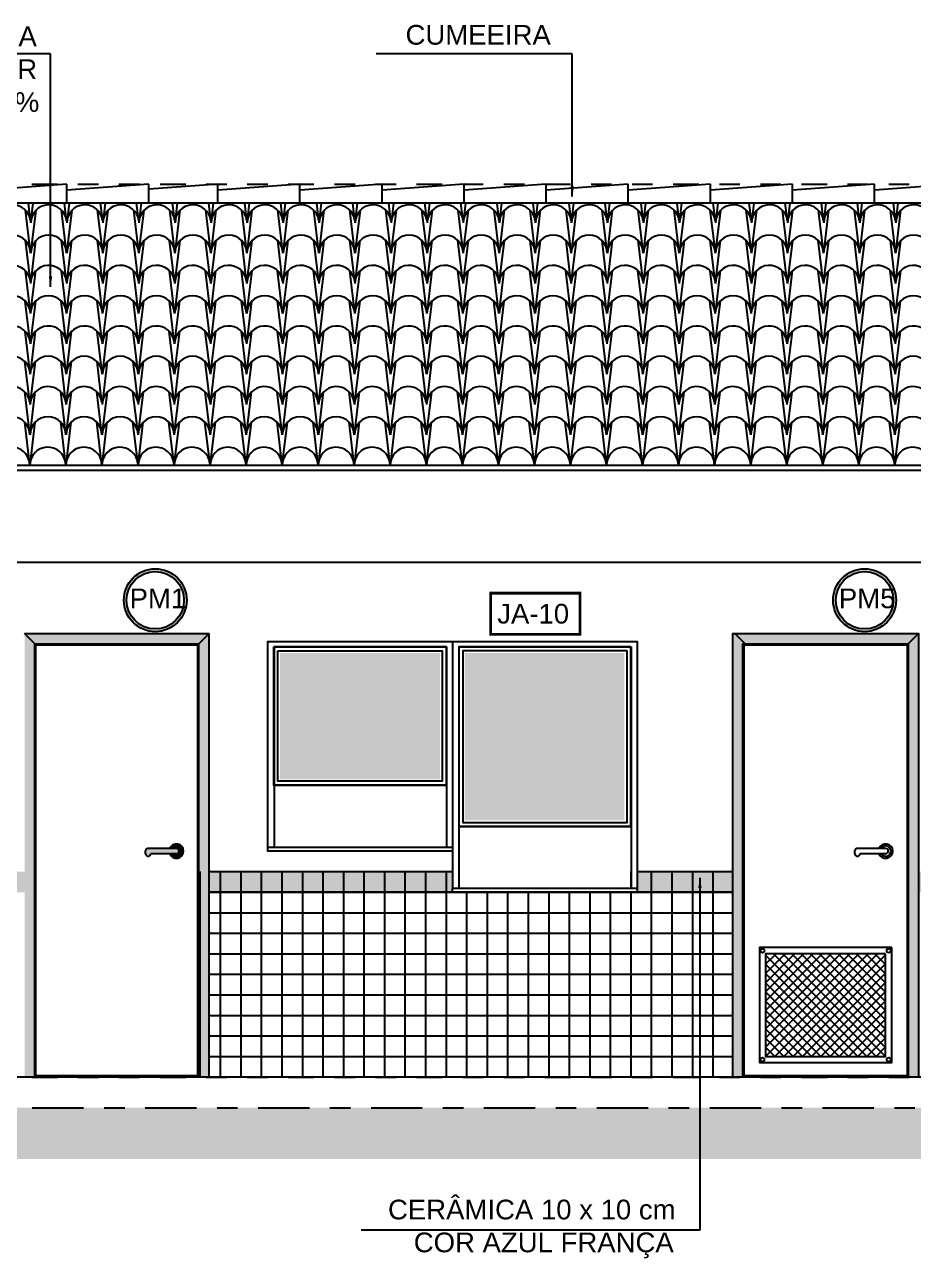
# Model space of a CAD drawing. Extents: x 11 to 195, y 73 to 157.
# Drawn here: x 40.38 to 44.71, y 116.77 to 122.78 of the extents above; entities that cross this region are included whole.
import ezdxf

# ---------------------------------------------------------------- set-up
doc = ezdxf.new("R2010")
doc.units = 0
doc.header["$LTSCALE"] = 0.005
doc.linetypes.add('C5', pattern=[60, 50, -5, 0, -5])
doc.linetypes.add('TRAÇO-2PTOS_P', pattern=[0.625, 0.25, -0.125, 0, -0.125, 0, -0.125])
doc.layers.get('0').update_dxf_attribs({"linetype": 'CONTINUOUS'})
for name, color, linetype in [('01', 1, 'CONTINUOUS'), ('0_HATCH', 1, 'CONTINUOUS'), ('252', 252, 'CONTINUOUS'), ('A-01', 1, 'CONTINUOUS'), ('A-ESQ', 1, 'CONTINUOUS'), ('A-HACHURA', 7, 'CONTINUOUS'), ('AR-ESQ', 2, 'CONTINUOUS'), ('AR-HAT-SERVIÇO', 253, 'CONTINUOUS'), ('AR-MP-ESQ', 151, 'CONTINUOUS'), ('ARQ-ESQ-VISTA1', 2, 'CONTINUOUS'), ('ARQ-ESQ-VISTA2', 1, 'CONTINUOUS'), ('ARQ-EXO-1_050', 251, 'C5'), ('ARQ-SMB-1_100', 1, 'CONTINUOUS'), ('ARQ-TXT-1_075', 2, 'CONTINUOUS'), ('BL-AR-TELHA 2', 2, 'CONTINUOUS'), ('TELHA', 3, 'CONTINUOUS')]:
    doc.layers.add(name, color=color, linetype=linetype)
doc.styles.add('ESC-50-A20', font='arial.ttf', dxfattribs={"height": 0.1})
doc.styles.add('FNDE Texto Cota 0025', font='verdana.ttf', dxfattribs={"height": 0.04})
doc.dimstyles.new('FNDE 1-0025', dxfattribs={"dimscale": 5, "dimtxt": 0.04, "dimasz": 0.01, "dimexe": 0.15, "dimexo": 0.15, "dimgap": 0.005, "dimtad": 1, "dimzin": 1, "dimdsep": 46, "dimtxsty": 'FNDE Texto Cota 0025', "dimblk": 'tic', "dimcen": 0.015, "dimdle": 0.15, "dimse1": 1, "dimse2": 1, "dimclrd": 251, "dimclre": 251, "dimclrt": 256, "dimaunit": 1, "dimadec": 3, "dimazin": 0, "dimtfac": 1, "dimtix": 1, "dimtmove": 2, "dimatfit": 3, "dimfxl": 0.15, "dimtvp": 1, "dimtolj": 1, "dimtzin": 0, "dimarcsym": 0})

# ---------------------------------------------------------------- blocks, each defined once
blk = doc.blocks.new('tic')
at = {"color": 251}
for p, q in [((-1, 0), (1, 0)), ((0, -1), (0, 1))]:
    blk.add_line(p, q, dxfattribs=at)
blk.add_line((-0.6, -0.6), (0.6, 0.6))

msp = doc.modelspace()

# ---------------------------------------------------------------- hatches: boundary and pattern name
at = {"layer": '01'}
for points in [[(40.9964, 118.7408, -1), (40.9714, 118.7408), (40.9714, 118.7558, -0.414214), (40.9814, 118.7658), (41.1214, 118.7658, -1), (41.1214, 118.7408)], [(41.0998, 118.7658), (41.0887, 118.7658, -5.415339), (41.0887, 118.7408), (41.0998, 118.7408, 3.732051)]]:
    msp.add_hatch(color=250, dxfattribs=at).paths.add_polyline_path(points)
msp.add_hatch(color=250, dxfattribs=at).paths.add_polyline_path([(41.1214, 118.7658), (41.0998, 118.7658, -3.732051), (41.0998, 118.7408), (41.1214, 118.7408, 1)], flags=17)
at = {"layer": '0_HATCH'}
h = msp.add_hatch(color=160, dxfattribs=at)
h.paths.add_polyline_path([(40.4315, 119.7633), (40.3815, 119.8133), (40.3815, 117.6533), (40.4315, 117.6533)])
h.paths.add_polyline_path([(41.281, 119.8133), (40.3815, 119.8133), (40.4315, 119.7633), (41.231, 119.7633)])
h.paths.add_polyline_path([(41.281, 119.8133), (41.231, 119.7633), (41.231, 117.6533), (41.281, 117.6533)])
h = msp.add_hatch(color=160, dxfattribs=at)
h.paths.add_polyline_path([(43.8815, 119.7633), (43.8915, 119.7633), (43.8415, 119.8133), (43.8315, 119.8133), (43.8315, 117.6533), (43.8815, 117.6533)])
h.paths.add_polyline_path([(44.7365, 119.8133), (43.8415, 119.8133), (43.8915, 119.7633), (44.6865, 119.7633)])
h.paths.add_polyline_path([(44.7365, 119.8133), (44.6865, 119.7633), (44.6865, 117.6533), (44.7365, 117.6533)])
h = msp.add_hatch(color=160, dxfattribs=at)
h.paths.add_polyline_path([(38.5815, 118.5533), (38.5815, 118.6533), (37.931, 118.6533), (37.931, 118.5533)])
h.paths.add_polyline_path([(49.242, 118.5533), (49.242, 118.6533), (46.6865, 118.6533), (46.6865, 118.5533)])
h.paths.add_polyline_path([(34.9865, 118.6533), (34.9865, 118.5533), (37.0315, 118.5533), (37.0315, 118.6533)])
h.paths.add_polyline_path([(40.1615, 118.6533), (40.1615, 118.5533), (40.3815, 118.5533), (40.3815, 118.6533)])
h.paths.add_polyline_path([(39.9615, 118.5533), (39.9615, 118.6533), (39.481, 118.6533), (39.481, 118.5533)])
h.paths.add_polyline_path([(45.3615, 118.6533), (45.3615, 118.5533), (45.7815, 118.5533), (45.7815, 118.6533)])
h.paths.add_polyline_path([(45.1615, 118.5533), (45.1615, 118.6533), (44.7365, 118.6533), (44.7365, 118.5533)])
h.paths.add_polyline_path([(50.3365, 118.5533), (50.3365, 118.6533), (50.1415, 118.6533), (50.1415, 118.5533)])
h.paths.add_polyline_path([(43.3665, 118.6533), (43.3665, 118.5533), (43.8315, 118.5533), (43.8315, 118.6533)])
h.paths.add_polyline_path([(42.4665, 118.5533), (42.4665, 118.6533), (41.281, 118.6533), (41.281, 118.5533)])
at = {"layer": '252'}
h = msp.add_hatch(color=252, dxfattribs=at)
h.set_gradient(color1=(91, 91, 91), one_color=1, tint=1, name='INVHEMISPHERICAL')
h.paths.add_polyline_path([(42.406, 119.7183), (41.6257, 119.7183), (41.6257, 119.1033), (42.406, 119.1033)])
h.paths.add_polyline_path([(43.3036, 119.7183), (42.5263, 119.7183), (42.5263, 118.9033), (43.3036, 118.9033)])
at = {"layer": 'A-01'}
h = msp.add_hatch(dxfattribs=at)
h.set_pattern_fill('ANSI37', color=1, scale=0.01, style=0, double=1)
h.set_pattern_definition([(45, (43.99146, 117.75332), (-0.0224506, 0.0224506), []), (135, (43.99146, 117.75332), (-0.0224506, -0.0224506), [])])
h.paths.add_polyline_path([(44.5765, 118.2533), (43.9915, 118.2533), (43.9915, 117.7533), (44.5765, 117.7533)])
at = {"layer": 'A-HACHURA'}
msp.add_hatch(color=254, dxfattribs=at).paths.add_polyline_path([(51.6194, 117.2533), (51.6194, 117.5033), (32.6677, 117.5033), (32.6677, 117.2533)])
at = {"layer": 'ARQ-SMB-1_100'}
h = msp.add_hatch(color=252, dxfattribs=at)
edge = h.paths.add_edge_path()
edge.add_arc((41.0184, 119.9749), 0.1531, 0, 360)
edge = h.paths.add_edge_path(flags=17)
edge.add_arc((41.0184, 119.9749), 0.1397, 0, 360)
h = msp.add_hatch(color=252, dxfattribs=at)
edge = h.paths.add_edge_path()
edge.add_arc((44.4739, 119.9749), 0.1531, 0, 360)
edge = h.paths.add_edge_path(flags=17)
edge.add_arc((44.4739, 119.9749), 0.1397, 0, 360)

# ---------------------------------------------------------------- linework, layer by layer
at = {"layer": '01'}
for p, q in [((41.1214, 118.7658), (40.9814, 118.7658)), ((44.5765, 118.7658), (44.4365, 118.7658)), ((40.9714, 118.7408), (40.9714, 118.7558)), ((41.1214, 118.7408), (40.9964, 118.7408)), ((44.4265, 118.7408), (44.4265, 118.7558)), ((44.5765, 118.7408), (44.4515, 118.7408))]:
    msp.add_line(p, q, dxfattribs=at)
at = {"layer": '01', "color": 251}
for p, q in [((40.4365, 117.6533), (40.4365, 118.6533)), ((41.2365, 117.6533), (41.2365, 118.6533))]:
    msp.add_line(p, q, dxfattribs=at)
at = {"layer": '01'}
for centre, radius, start, end in [((40.9814, 118.7558), 0.01, 90, 180), ((41.1214, 118.7533), 0.035, 200.92483, 159.07517), ((41.1214, 118.7533), 0.025, 210, 150), ((41.1214, 118.7533), 0.0125, 270, 90), ((44.4365, 118.7558), 0.01, 90, 180), ((44.5765, 118.7533), 0.035, 200.92483, 159.07517), ((44.5765, 118.7533), 0.025, 210, 150), ((44.5765, 118.7533), 0.0125, 270, 90), ((40.9839, 118.7408), 0.0125, 180, 0), ((44.439, 118.7408), 0.0125, 180, 0)]:
    msp.add_arc(centre, radius, start, end, dxfattribs=at)
at = {"layer": '252'}
for p, q in [((41.3365, 117.6533), (41.3365, 118.6533)), ((41.4365, 117.6533), (41.4365, 118.6533)), ((41.5365, 117.6533), (41.5365, 118.6533)), ((41.5365, 117.6533), (41.5365, 118.6533)), ((41.6365, 117.6533), (41.6365, 118.6533)), ((41.7365, 117.6533), (41.7365, 118.6533)), ((41.8365, 117.6533), (41.8365, 118.6533)), ((41.9365, 117.6533), (41.9365, 118.6533)), ((41.9365, 117.6533), (41.9365, 118.6533)), ((42.0365, 117.6533), (42.0365, 118.6533)), ((42.1365, 117.6533), (42.1365, 118.6533)), ((42.2365, 117.6533), (42.2365, 118.6533)), ((42.3365, 117.6533), (42.3365, 118.6533)), ((42.4365, 117.6533), (42.4365, 118.6533)), ((43.3365, 118.5733), (43.3365, 118.6533)), ((43.4365, 117.6533), (43.4365, 118.6533)), ((43.5365, 117.6533), (43.5365, 118.6533)), ((43.6365, 117.6533), (43.6365, 118.6533)), ((43.7365, 117.6533), (43.7365, 118.6533)), ((42.5365, 117.6533), (42.5365, 118.5533)), ((42.5365, 117.6533), (42.5365, 118.5533)), ((42.6365, 117.6533), (42.6365, 118.5533)), ((42.7365, 117.6533), (42.7365, 118.5533)), ((42.8365, 117.6533), (42.8365, 118.5533)), ((42.9365, 117.6533), (42.9365, 118.5533)), ((42.9365, 117.6533), (42.9365, 118.5533)), ((43.0365, 117.6533), (43.0365, 118.5533)), ((43.1365, 117.6533), (43.1365, 118.5533)), ((43.2365, 117.6533), (43.2365, 118.5533)), ((43.3365, 117.6533), (43.3365, 118.5533)), ((43.3365, 117.6533), (43.3365, 118.5533)), ((41.281, 118.4533), (43.8315, 118.4533)), ((41.281, 118.3533), (43.8315, 118.3533)), ((41.281, 118.2533), (43.8315, 118.2533)), ((41.281, 118.1533), (43.8315, 118.1533)), ((41.281, 118.0533), (43.8315, 118.0533)), ((41.281, 117.9533), (43.8315, 117.9533)), ((41.281, 117.8533), (43.8315, 117.8533)), ((41.281, 117.7533), (43.8315, 117.7533))]:
    msp.add_line(p, q, dxfattribs=at)
for points in [[(41.281, 118.6533), (42.4665, 118.6533)], [(43.3665, 118.6533), (43.8315, 118.6533)], [(43.8315, 118.5533), (41.281, 118.5533)]]:
    msp.add_lwpolyline(points, dxfattribs=at)
at = {"layer": 'A-01', "color": 3}
msp.add_line((47.4115, 121.9077), (37.9115, 121.9077), dxfattribs=at)
at = {"layer": 'A-01', "color": 5}
msp.add_line((51.1365, 117.6533), (34.1865, 117.6533), dxfattribs=at)
at = {"layer": 'A-01', "color": 3}
for points in [[(34.7865, 120.1583), (34.7865, 120.6083), (50.5365, 120.6083), (50.5365, 120.1583)], [(45.1615, 120.1583), (40.1615, 120.1583)]]:
    msp.add_lwpolyline(points, dxfattribs=at)
at = {"layer": 'A-ESQ', "color": 2}
for p, q in [((40.3815, 119.8133), (41.281, 119.8133)), ((40.4315, 119.7633), (40.3815, 119.8133)), ((41.231, 119.7633), (41.281, 119.8133)), ((41.281, 117.6533), (41.281, 119.8133)), ((43.8415, 119.8133), (43.8915, 119.7633)), ((44.6865, 119.7633), (44.7365, 119.8133)), ((40.4315, 119.7633), (41.231, 119.7633)), ((40.4315, 117.6533), (40.4315, 119.7633)), ((40.4365, 117.6583), (40.4365, 119.7583)), ((40.4365, 119.7583), (41.226, 119.7583)), ((41.226, 117.6583), (41.226, 119.7583)), ((41.231, 117.6533), (41.231, 119.7633)), ((41.226, 117.6583), (40.4365, 117.6583))]:
    msp.add_line(p, q, dxfattribs=at)
for points in [[(43.8315, 117.6533), (43.8315, 119.8133), (44.7365, 119.8133), (44.7365, 117.6533)], [(43.8815, 117.6533), (43.8815, 119.7633), (44.6865, 119.7633), (44.6865, 117.6533)], [(44.6815, 117.6583), (43.8865, 117.6583), (43.8865, 119.7583), (44.6815, 119.7583)], [(44.6065, 118.2833), (43.9615, 118.2833), (43.9615, 117.7233), (44.6065, 117.7233)]]:
    msp.add_lwpolyline(points, close=True, dxfattribs=at)
msp.add_lwpolyline([(44.5765, 118.2533), (43.9915, 118.2533), (43.9915, 117.7533), (44.5765, 117.7533), (44.5765, 118.2533)], dxfattribs=at)
at = {"layer": 'AR-ESQ'}
for p, q in [((42.4365, 119.7483), (41.5965, 119.7483)), ((41.5969, 119.7483), (41.5969, 118.7735)), ((42.4665, 119.7733), (42.4665, 118.5733)), ((42.4969, 119.7483), (43.3361, 119.7483)), ((43.3361, 119.7483), (43.3361, 118.5733))]:
    msp.add_line(p, q, dxfattribs=at)
for points in [[(41.5665, 118.7733), (41.5665, 119.7733), (43.3665, 119.7733), (43.3665, 118.5733)], [(42.4364, 119.0732), (41.5965, 119.0733), (41.5965, 119.7483)], [(42.4365, 119.7483), (42.4364, 118.7733)], [(42.4969, 119.7483), (42.4968, 118.5733)], [(43.3361, 118.8733), (42.4968, 118.8733)]]:
    msp.add_lwpolyline(points, dxfattribs=at)
at = {"layer": 'AR-HAT-SERVIÇO', "color": 253}
for p, q in [((41.281, 118.6533), (42.4665, 118.6533)), ((43.3665, 118.6533), (43.8315, 118.6533)), ((41.281, 118.5533), (43.8315, 118.5533))]:
    msp.add_line(p, q, dxfattribs=at)
for points in [[(41.281, 118.6533), (42.4665, 118.6533)], [(43.3665, 118.6533), (43.8315, 118.6533)], [(43.8315, 118.5533), (41.281, 118.5533)]]:
    msp.add_lwpolyline(points, dxfattribs=at)
at = {"layer": 'AR-MP-ESQ'}
for centre in [(43.9765, 118.2683), (44.5915, 118.2683), (43.9765, 117.7383), (44.5915, 117.7383)]:
    msp.add_circle(centre, 0.00955, dxfattribs=at)
at = {"layer": 'ARQ-ESQ-VISTA1', "color": 2}
for points in [[(41.5665, 118.7733), (42.4665, 118.7733), (42.4665, 118.7533), (41.5665, 118.7533)], [(42.4665, 118.5733), (43.3665, 118.5733), (43.3665, 118.5533), (42.4665, 118.5533)]]:
    msp.add_lwpolyline(points, close=True, dxfattribs=at)
at = {"layer": 'ARQ-ESQ-VISTA2'}
for points in [[(41.5965, 119.7478), (42.4356, 119.7478), (42.4356, 119.0738), (41.5965, 119.0738)], [(41.6155, 119.7283), (42.4166, 119.7283), (42.4166, 119.0933), (41.6155, 119.0933)], [(43.3356, 119.7478), (42.4973, 119.7478), (42.4973, 118.8738), (43.3356, 118.8738)], [(43.3166, 119.7283), (42.5164, 119.7283), (42.5164, 118.8933), (43.3166, 118.8933)]]:
    msp.add_lwpolyline(points, close=True, dxfattribs=at)
msp.add_lwpolyline([(42.4664, 119.0733), (42.4664, 119.0733)], dxfattribs=at)
at = {"layer": 'ARQ-EXO-1_050', "color": 252, "linetype": 'TRAÇO-2PTOS_P', "ltscale": 100}
for p, q in [((32.9165, 122.0012), (51.6194, 122.0012)), ((32.9165, 120.6083), (51.6194, 120.6083)), ((32.9165, 117.6533), (51.6194, 117.6533))]:
    msp.add_line(p, q, dxfattribs=at)
at = {"layer": 'ARQ-EXO-1_050', "color": 252}
for q in [(51.6194, 117.5033), (51.1365, 117.5033)]:
    msp.add_line((32.1693, 117.5033), q, dxfattribs=at)
at = {"layer": 'ARQ-SMB-1_100', "color": 252, "ltscale": 10, "const_width": 0.0133, "elevation": 1.8897}
msp.add_lwpolyline([(43.0869, 120.0094), (42.6521, 120.0094), (42.6521, 119.8094), (43.0869, 119.8094)], close=True, dxfattribs=at)
at = {"layer": 'ARQ-SMB-1_100', "color": 252}
for centre, radius in [((41.0184, 119.9749), 0.1531), ((41.0184, 119.9749), 0.1397), ((44.4739, 119.9749), 0.1531), ((44.4739, 119.9749), 0.1397)]:
    msp.add_circle(centre, radius, dxfattribs=at)
at = {"layer": 'BL-AR-TELHA 2'}
for p, q in [((40.411, 121.8224), (40.4008, 121.9077)), ((40.4127, 121.813), (40.4241, 121.9077)), ((40.5866, 121.8224), (40.5763, 121.9077)), ((40.5883, 121.813), (40.5997, 121.9077)), ((40.7622, 121.8224), (40.7519, 121.9077)), ((40.7639, 121.813), (40.7753, 121.9077)), ((40.9377, 121.8224), (40.9275, 121.9077)), ((40.9394, 121.813), (40.9509, 121.9077)), ((41.1133, 121.8224), (41.103, 121.9077)), ((41.115, 121.813), (41.1264, 121.9077)), ((41.2889, 121.8224), (41.2786, 121.9077)), ((41.2906, 121.813), (41.302, 121.9077)), ((41.4644, 121.8224), (41.4542, 121.9077)), ((41.4662, 121.813), (41.4776, 121.9077)), ((41.64, 121.8224), (41.6297, 121.9077)), ((41.6417, 121.813), (41.6531, 121.9077)), ((41.8156, 121.8224), (41.8053, 121.9077)), ((41.8156, 121.8224), (41.8053, 121.9077)), ((41.8173, 121.813), (41.8287, 121.9077)), ((41.9912, 121.8224), (41.9809, 121.9077)), ((41.9929, 121.813), (42.0043, 121.9077)), ((42.1667, 121.8224), (42.1565, 121.9077)), ((42.1684, 121.813), (42.1798, 121.9077)), ((42.3423, 121.8224), (42.332, 121.9077)), ((42.344, 121.813), (42.3554, 121.9077)), ((42.5179, 121.8224), (42.5076, 121.9077)), ((42.5196, 121.813), (42.531, 121.9077)), ((42.6934, 121.8224), (42.6832, 121.9077)), ((42.6951, 121.813), (42.7066, 121.9077)), ((42.869, 121.8224), (42.8587, 121.9077)), ((42.8707, 121.813), (42.8821, 121.9077)), ((43.0446, 121.8224), (43.0343, 121.9077)), ((43.0463, 121.813), (43.0577, 121.9077)), ((43.2201, 121.8224), (43.2099, 121.9077)), ((43.2219, 121.813), (43.2333, 121.9077)), ((43.3957, 121.8224), (43.3854, 121.9077)), ((43.3974, 121.813), (43.4088, 121.9077)), ((43.5713, 121.8224), (43.561, 121.9077)), ((43.573, 121.813), (43.5844, 121.9077)), ((43.7469, 121.8224), (43.7366, 121.9077)), ((43.7469, 121.8224), (43.7366, 121.9077)), ((43.7486, 121.813), (43.76, 121.9077)), ((43.9224, 121.8224), (43.9122, 121.9077)), ((43.9241, 121.813), (43.9355, 121.9077)), ((44.098, 121.8224), (44.0877, 121.9077)), ((44.0997, 121.813), (44.1111, 121.9077)), ((44.2736, 121.8224), (44.2633, 121.9077)), ((44.2753, 121.813), (44.2867, 121.9077)), ((44.4491, 121.8224), (44.4389, 121.9077)), ((44.4508, 121.813), (44.4623, 121.9077)), ((44.6247, 121.8224), (44.6144, 121.9077)), ((44.6264, 121.813), (44.6378, 121.9077)), ((40.411, 121.6701), (40.3864, 121.8744)), ((40.4122, 121.6654), (40.4373, 121.8744)), ((40.5866, 121.6701), (40.562, 121.8744)), ((40.5877, 121.6654), (40.6129, 121.8744)), ((40.7622, 121.6701), (40.7376, 121.8744)), ((40.7633, 121.6654), (40.7885, 121.8744)), ((40.9377, 121.6701), (40.9132, 121.8744)), ((40.9389, 121.6654), (40.964, 121.8744)), ((41.1133, 121.6701), (41.0887, 121.8744)), ((41.1144, 121.6654), (41.1396, 121.8744)), ((41.2889, 121.6701), (41.2643, 121.8744)), ((41.29, 121.6654), (41.3152, 121.8744)), ((41.4644, 121.6701), (41.4399, 121.8744)), ((41.4656, 121.6654), (41.4907, 121.8744)), ((41.64, 121.6701), (41.6154, 121.8744)), ((41.6412, 121.6654), (41.6663, 121.8744)), ((41.8156, 121.6701), (41.791, 121.8744)), ((41.8167, 121.6654), (41.8419, 121.8744)), ((41.9912, 121.6701), (41.9666, 121.8744)), ((41.9923, 121.6654), (42.0174, 121.8744)), ((42.1667, 121.6701), (42.1421, 121.8744)), ((42.1679, 121.6654), (42.193, 121.8744)), ((42.3423, 121.6701), (42.3177, 121.8744)), ((42.3434, 121.6654), (42.3686, 121.8744)), ((42.5179, 121.6701), (42.4933, 121.8744)), ((42.519, 121.6654), (42.5442, 121.8744)), ((42.6934, 121.6701), (42.6689, 121.8744)), ((42.6946, 121.6654), (42.7197, 121.8744)), ((42.869, 121.6701), (42.8444, 121.8744)), ((42.8701, 121.6654), (42.8953, 121.8744)), ((43.0446, 121.6701), (43.02, 121.8744)), ((43.0457, 121.6654), (43.0709, 121.8744)), ((43.2201, 121.6701), (43.1956, 121.8744)), ((43.2213, 121.6654), (43.2464, 121.8744)), ((43.3957, 121.6701), (43.3711, 121.8744)), ((43.3969, 121.6654), (43.422, 121.8744)), ((43.5713, 121.6701), (43.5467, 121.8744)), ((43.5724, 121.6654), (43.5976, 121.8744)), ((43.7469, 121.6701), (43.7223, 121.8744)), ((43.748, 121.6654), (43.7731, 121.8744)), ((43.9224, 121.6701), (43.8978, 121.8744)), ((43.9236, 121.6654), (43.9487, 121.8744)), ((44.098, 121.6701), (44.0734, 121.8744)), ((44.0991, 121.6654), (44.1243, 121.8744)), ((44.2736, 121.6701), (44.249, 121.8744)), ((44.2747, 121.6654), (44.2999, 121.8744)), ((44.4491, 121.6701), (44.4246, 121.8744)), ((44.4503, 121.6654), (44.4754, 121.8744)), ((44.6247, 121.6701), (44.6001, 121.8744)), ((44.6258, 121.6654), (44.651, 121.8744)), ((40.4099, 121.5273), (40.3859, 121.7268)), ((40.4116, 121.5179), (40.4367, 121.7268)), ((40.5855, 121.5273), (40.5614, 121.7268)), ((40.5872, 121.5179), (40.6123, 121.7268)), ((40.761, 121.5273), (40.737, 121.7268)), ((40.7627, 121.5179), (40.7879, 121.7268)), ((40.9366, 121.5273), (40.9126, 121.7268)), ((40.9383, 121.5179), (40.9635, 121.7268)), ((41.1122, 121.5273), (41.0882, 121.7268)), ((41.1139, 121.5179), (41.139, 121.7268)), ((41.2877, 121.5273), (41.2637, 121.7268)), ((41.2894, 121.5179), (41.3146, 121.7268)), ((41.4633, 121.5273), (41.4393, 121.7268)), ((41.465, 121.5179), (41.4902, 121.7268)), ((41.6389, 121.5273), (41.6149, 121.7268)), ((41.6406, 121.5179), (41.6657, 121.7268)), ((41.8144, 121.5273), (41.7904, 121.7268)), ((41.8162, 121.5179), (41.8413, 121.7268)), ((41.99, 121.5273), (41.966, 121.7268)), ((41.9917, 121.5179), (42.0169, 121.7268)), ((42.1656, 121.5273), (42.1416, 121.7268)), ((42.1673, 121.5179), (42.1924, 121.7268)), ((42.3412, 121.5273), (42.3171, 121.7268)), ((42.3429, 121.5179), (42.368, 121.7268)), ((42.5167, 121.5273), (42.4927, 121.7268)), ((42.5184, 121.5179), (42.5436, 121.7268)), ((42.6923, 121.5273), (42.6683, 121.7268)), ((42.694, 121.5179), (42.7192, 121.7268)), ((42.8679, 121.5273), (42.8439, 121.7268)), ((42.8696, 121.5179), (42.8947, 121.7268)), ((43.0434, 121.5273), (43.0194, 121.7268)), ((43.0451, 121.5179), (43.0703, 121.7268)), ((43.219, 121.5273), (43.195, 121.7268)), ((43.2207, 121.5179), (43.2459, 121.7268)), ((43.3946, 121.5273), (43.3706, 121.7268)), ((43.3963, 121.5179), (43.4214, 121.7268)), ((43.5701, 121.5273), (43.5461, 121.7268)), ((43.5719, 121.5179), (43.597, 121.7268)), ((43.7457, 121.5273), (43.7217, 121.7268)), ((43.7474, 121.5179), (43.7726, 121.7268)), ((43.9213, 121.5273), (43.8973, 121.7268)), ((43.923, 121.5179), (43.9481, 121.7268)), ((44.0969, 121.5273), (44.0728, 121.7268)), ((44.0986, 121.5179), (44.1237, 121.7268)), ((44.2724, 121.5273), (44.2484, 121.7268)), ((44.2741, 121.5179), (44.2993, 121.7268)), ((44.448, 121.5273), (44.424, 121.7268)), ((44.4497, 121.5179), (44.4749, 121.7268)), ((44.6236, 121.5273), (44.5996, 121.7268)), ((44.6253, 121.5179), (44.6504, 121.7268)), ((40.4099, 121.3751), (40.3853, 121.5793)), ((40.411, 121.3703), (40.4362, 121.5793)), ((40.5855, 121.3751), (40.5609, 121.5793)), ((40.5866, 121.3703), (40.6117, 121.5793)), ((40.761, 121.3751), (40.7364, 121.5793)), ((40.7622, 121.3703), (40.7873, 121.5793)), ((40.9366, 121.3751), (40.912, 121.5793)), ((40.9377, 121.3703), (40.9629, 121.5793)), ((41.1122, 121.3751), (41.0876, 121.5793)), ((41.1133, 121.3703), (41.1385, 121.5793)), ((41.2877, 121.3751), (41.2632, 121.5793)), ((41.2889, 121.3703), (41.314, 121.5793)), ((41.4633, 121.3751), (41.4387, 121.5793)), ((41.4644, 121.3703), (41.4896, 121.5793)), ((41.6389, 121.3751), (41.6143, 121.5793)), ((41.64, 121.3703), (41.6652, 121.5793)), ((41.8144, 121.3751), (41.7899, 121.5793)), ((41.8156, 121.3703), (41.8407, 121.5793)), ((41.99, 121.3751), (41.9654, 121.5793)), ((41.9912, 121.3703), (42.0163, 121.5793)), ((42.1656, 121.3751), (42.141, 121.5793)), ((42.1667, 121.3703), (42.1919, 121.5793)), ((42.3412, 121.3751), (42.3166, 121.5793)), ((42.3423, 121.3703), (42.3674, 121.5793)), ((42.5167, 121.3751), (42.4921, 121.5793)), ((42.5179, 121.3703), (42.543, 121.5793)), ((42.6923, 121.3751), (42.6677, 121.5793)), ((42.6934, 121.3703), (42.7186, 121.5793)), ((42.8679, 121.3751), (42.8433, 121.5793)), ((42.869, 121.3703), (42.8942, 121.5793)), ((43.0434, 121.3751), (43.0189, 121.5793)), ((43.0446, 121.3703), (43.0697, 121.5793)), ((43.219, 121.3751), (43.1944, 121.5793)), ((43.2201, 121.3703), (43.2453, 121.5793)), ((43.3946, 121.3751), (43.37, 121.5793)), ((43.3957, 121.3703), (43.4209, 121.5793)), ((43.5701, 121.3751), (43.5456, 121.5793)), ((43.5713, 121.3703), (43.5964, 121.5793)), ((43.7457, 121.3751), (43.7211, 121.5793)), ((43.7469, 121.3703), (43.772, 121.5793)), ((43.9213, 121.3751), (43.8967, 121.5793)), ((43.9224, 121.3703), (43.9476, 121.5793)), ((44.0969, 121.3751), (44.0723, 121.5793)), ((44.098, 121.3703), (44.1231, 121.5793)), ((44.2724, 121.3751), (44.2478, 121.5793)), ((44.2736, 121.3703), (44.2987, 121.5793)), ((44.448, 121.3751), (44.4234, 121.5793)), ((44.4491, 121.3703), (44.4743, 121.5793)), ((44.6236, 121.3751), (44.599, 121.5793)), ((44.6247, 121.3703), (44.6499, 121.5793)), ((40.4087, 121.2322), (40.3847, 121.4317)), ((40.4105, 121.2228), (40.4356, 121.4317)), ((40.5843, 121.2322), (40.5603, 121.4317)), ((40.586, 121.2228), (40.6112, 121.4317)), ((40.7599, 121.2322), (40.7359, 121.4317)), ((40.7616, 121.2228), (40.7867, 121.4317)), ((40.9355, 121.2322), (40.9114, 121.4317)), ((40.9372, 121.2228), (40.9623, 121.4317)), ((41.111, 121.2322), (41.087, 121.4317)), ((41.1127, 121.2228), (41.1379, 121.4317)), ((41.2866, 121.2322), (41.2626, 121.4317)), ((41.2883, 121.2228), (41.3135, 121.4317)), ((41.4622, 121.2322), (41.4382, 121.4317)), ((41.4639, 121.2228), (41.489, 121.4317)), ((41.6377, 121.2322), (41.6137, 121.4317)), ((41.6394, 121.2228), (41.6646, 121.4317)), ((41.8133, 121.2322), (41.7893, 121.4317)), ((41.815, 121.2228), (41.8402, 121.4317)), ((41.9889, 121.2322), (41.9649, 121.4317)), ((41.9906, 121.2228), (42.0157, 121.4317)), ((42.1644, 121.2322), (42.1404, 121.4317)), ((42.1662, 121.2228), (42.1913, 121.4317)), ((42.34, 121.2322), (42.316, 121.4317)), ((42.3417, 121.2228), (42.3669, 121.4317)), ((42.5156, 121.2322), (42.4916, 121.4317)), ((42.5173, 121.2228), (42.5424, 121.4317)), ((42.6912, 121.2322), (42.6671, 121.4317)), ((42.6929, 121.2228), (42.718, 121.4317)), ((42.8667, 121.2322), (42.8427, 121.4317)), ((42.8684, 121.2228), (42.8936, 121.4317)), ((43.0423, 121.2322), (43.0183, 121.4317)), ((43.044, 121.2228), (43.0692, 121.4317)), ((43.2179, 121.2322), (43.1939, 121.4317)), ((43.2196, 121.2228), (43.2447, 121.4317)), ((43.3934, 121.2322), (43.3694, 121.4317)), ((43.3951, 121.2228), (43.4203, 121.4317)), ((43.569, 121.2322), (43.545, 121.4317)), ((43.5707, 121.2228), (43.5959, 121.4317)), ((43.7446, 121.2322), (43.7206, 121.4317)), ((43.7463, 121.2228), (43.7714, 121.4317)), ((43.9201, 121.2322), (43.8961, 121.4317)), ((43.9219, 121.2228), (43.947, 121.4317)), ((44.0957, 121.2322), (44.0717, 121.4317)), ((44.0974, 121.2228), (44.1226, 121.4317)), ((44.2713, 121.2322), (44.2473, 121.4317)), ((44.273, 121.2228), (44.2981, 121.4317)), ((44.4469, 121.2322), (44.4228, 121.4317)), ((44.4486, 121.2228), (44.4737, 121.4317)), ((44.6224, 121.2322), (44.5984, 121.4317)), ((44.6241, 121.2228), (44.6493, 121.4317)), ((40.4087, 121.08), (40.3842, 121.2842)), ((40.4099, 121.0752), (40.435, 121.2842)), ((40.5843, 121.08), (40.5597, 121.2842)), ((40.5855, 121.0752), (40.6106, 121.2842)), ((40.7599, 121.08), (40.7353, 121.2842)), ((40.761, 121.0752), (40.7862, 121.2842)), ((40.9355, 121.08), (40.9109, 121.2842)), ((40.9366, 121.0752), (40.9617, 121.2842)), ((41.111, 121.08), (41.0864, 121.2842)), ((41.1122, 121.0752), (41.1373, 121.2842)), ((41.2866, 121.08), (41.262, 121.2842)), ((41.2877, 121.0752), (41.3129, 121.2842)), ((41.4622, 121.08), (41.4376, 121.2842)), ((41.4633, 121.0752), (41.4885, 121.2842)), ((41.6377, 121.08), (41.6132, 121.2842)), ((41.6389, 121.0752), (41.664, 121.2842)), ((41.8133, 121.08), (41.7887, 121.2842)), ((41.8144, 121.0752), (41.8396, 121.2842)), ((41.9889, 121.08), (41.9643, 121.2842)), ((41.99, 121.0752), (42.0152, 121.2842)), ((42.1644, 121.08), (42.1399, 121.2842)), ((42.1656, 121.0752), (42.1907, 121.2842)), ((42.34, 121.08), (42.3154, 121.2842)), ((42.3412, 121.0752), (42.3663, 121.2842)), ((42.5156, 121.08), (42.491, 121.2842)), ((42.5167, 121.0752), (42.5419, 121.2842)), ((42.6912, 121.08), (42.6666, 121.2842)), ((42.6923, 121.0752), (42.7174, 121.2842)), ((42.8667, 121.08), (42.8421, 121.2842)), ((42.8679, 121.0752), (42.893, 121.2842)), ((43.0423, 121.08), (43.0177, 121.2842)), ((43.0434, 121.0752), (43.0686, 121.2842)), ((43.2179, 121.08), (43.1933, 121.2842)), ((43.219, 121.0752), (43.2442, 121.2842)), ((43.3934, 121.08), (43.3689, 121.2842)), ((43.3946, 121.0752), (43.4197, 121.2842)), ((43.569, 121.08), (43.5444, 121.2842)), ((43.5701, 121.0752), (43.5953, 121.2842)), ((43.7446, 121.08), (43.72, 121.2842)), ((43.7457, 121.0752), (43.7709, 121.2842)), ((43.9201, 121.08), (43.8956, 121.2842)), ((43.9213, 121.0752), (43.9464, 121.2842)), ((44.0957, 121.08), (44.0711, 121.2842)), ((44.0969, 121.0752), (44.122, 121.2842)), ((44.2713, 121.08), (44.2467, 121.2842)), ((44.2724, 121.0752), (44.2976, 121.2842)), ((44.4469, 121.08), (44.4223, 121.2842)), ((44.448, 121.0752), (44.4731, 121.2842)), ((44.6224, 121.08), (44.5978, 121.2842)), ((44.6236, 121.0752), (44.6487, 121.2842)), ((40.4076, 120.9371), (40.3836, 121.1366)), ((40.4093, 120.9277), (40.4345, 121.1366)), ((40.5832, 120.9371), (40.5592, 121.1366)), ((40.5849, 120.9277), (40.61, 121.1366)), ((40.7587, 120.9371), (40.7347, 121.1366)), ((40.7605, 120.9277), (40.7856, 121.1366)), ((40.9343, 120.9371), (40.9103, 121.1366)), ((40.936, 120.9277), (40.9612, 121.1366)), ((41.1099, 120.9371), (41.0859, 121.1366)), ((41.1116, 120.9277), (41.1367, 121.1366)), ((41.2855, 120.9371), (41.2614, 121.1366)), ((41.2872, 120.9277), (41.3123, 121.1366)), ((41.461, 120.9371), (41.437, 121.1366)), ((41.4627, 120.9277), (41.4879, 121.1366)), ((41.6366, 120.9371), (41.6126, 121.1366)), ((41.6383, 120.9277), (41.6635, 121.1366)), ((41.8122, 120.9371), (41.7882, 121.1366)), ((41.8139, 120.9277), (41.839, 121.1366)), ((41.9877, 120.9371), (41.9637, 121.1366)), ((41.9894, 120.9277), (42.0146, 121.1366)), ((42.1633, 120.9371), (42.1393, 121.1366)), ((42.165, 120.9277), (42.1902, 121.1366)), ((42.3389, 120.9371), (42.3149, 121.1366)), ((42.3406, 120.9277), (42.3657, 121.1366)), ((42.5144, 120.9371), (42.4904, 121.1366)), ((42.5162, 120.9277), (42.5413, 121.1366)), ((42.69, 120.9371), (42.666, 121.1366)), ((42.6917, 120.9277), (42.7169, 121.1366)), ((42.8656, 120.9371), (42.8416, 121.1366)), ((42.8673, 120.9277), (42.8924, 121.1366)), ((43.0412, 120.9371), (43.0171, 121.1366)), ((43.0429, 120.9277), (43.068, 121.1366)), ((43.2167, 120.9371), (43.1927, 121.1366)), ((43.2184, 120.9277), (43.2436, 121.1366)), ((43.3923, 120.9371), (43.3683, 121.1366)), ((43.394, 120.9277), (43.4192, 121.1366)), ((43.5679, 120.9371), (43.5439, 121.1366)), ((43.5696, 120.9277), (43.5947, 121.1366)), ((43.7434, 120.9371), (43.7194, 121.1366)), ((43.7451, 120.9277), (43.7703, 121.1366)), ((43.919, 120.9371), (43.895, 121.1366)), ((43.9207, 120.9277), (43.9459, 121.1366)), ((44.0946, 120.9371), (44.0706, 121.1366)), ((44.0963, 120.9277), (44.1214, 121.1366)), ((44.2701, 120.9371), (44.2461, 121.1366)), ((44.2719, 120.9277), (44.297, 121.1366)), ((44.4457, 120.9371), (44.4217, 121.1366)), ((44.4474, 120.9277), (44.4726, 121.1366)), ((44.6213, 120.9371), (44.5973, 121.1366)), ((44.623, 120.9277), (44.6481, 121.1366)), ((40.4076, 120.7849), (40.383, 120.9891)), ((40.4087, 120.7801), (40.4339, 120.9891)), ((40.5832, 120.7849), (40.5586, 120.9891)), ((40.5843, 120.7801), (40.6095, 120.9891)), ((40.7587, 120.7849), (40.7342, 120.9891)), ((40.7599, 120.7801), (40.785, 120.9891)), ((40.9343, 120.7849), (40.9097, 120.9891)), ((40.9355, 120.7801), (40.9606, 120.9891)), ((41.1099, 120.7849), (41.0853, 120.9891)), ((41.111, 120.7801), (41.1362, 120.9891)), ((41.2855, 120.7849), (41.2609, 120.9891)), ((41.2866, 120.7801), (41.3117, 120.9891)), ((41.461, 120.7849), (41.4364, 120.9891)), ((41.4622, 120.7801), (41.4873, 120.9891)), ((41.6366, 120.7849), (41.612, 120.9891)), ((41.6377, 120.7801), (41.6629, 120.9891)), ((41.8122, 120.7849), (41.7876, 120.9891)), ((41.8133, 120.7801), (41.8385, 120.9891)), ((41.9877, 120.7849), (41.9632, 120.9891)), ((41.9889, 120.7801), (42.014, 120.9891)), ((42.1633, 120.7849), (42.1387, 120.9891)), ((42.1644, 120.7801), (42.1896, 120.9891)), ((42.3389, 120.7849), (42.3143, 120.9891)), ((42.34, 120.7801), (42.3652, 120.9891)), ((42.5144, 120.7849), (42.4899, 120.9891)), ((42.5156, 120.7801), (42.5407, 120.9891)), ((42.69, 120.7849), (42.6654, 120.9891)), ((42.6912, 120.7801), (42.7163, 120.9891)), ((42.8656, 120.7849), (42.841, 120.9891)), ((42.8667, 120.7801), (42.8919, 120.9891)), ((43.0412, 120.7849), (43.0166, 120.9891)), ((43.0423, 120.7801), (43.0674, 120.9891)), ((43.2167, 120.7849), (43.1921, 120.9891)), ((43.2179, 120.7801), (43.243, 120.9891)), ((43.3923, 120.7849), (43.3677, 120.9891)), ((43.3934, 120.7801), (43.4186, 120.9891)), ((43.5679, 120.7849), (43.5433, 120.9891)), ((43.569, 120.7801), (43.5942, 120.9891)), ((43.7434, 120.7849), (43.7189, 120.9891)), ((43.7446, 120.7801), (43.7697, 120.9891)), ((43.919, 120.7849), (43.8944, 120.9891)), ((43.9201, 120.7801), (43.9453, 120.9891)), ((44.0946, 120.7849), (44.07, 120.9891)), ((44.0957, 120.7801), (44.1209, 120.9891)), ((44.2701, 120.7849), (44.2456, 120.9891)), ((44.2713, 120.7801), (44.2964, 120.9891)), ((44.4457, 120.7849), (44.4211, 120.9891)), ((44.4469, 120.7801), (44.472, 120.9891)), ((44.6213, 120.7849), (44.5967, 120.9891)), ((44.6224, 120.7801), (44.6476, 120.9891)), ((40.4076, 120.6326), (40.3825, 120.8415)), ((40.4082, 120.6326), (40.4333, 120.8415)), ((40.5832, 120.6326), (40.558, 120.8415)), ((40.5837, 120.6326), (40.6089, 120.8415)), ((40.7587, 120.6326), (40.7336, 120.8415)), ((40.7593, 120.6326), (40.7845, 120.8415)), ((40.9343, 120.6326), (40.9092, 120.8415)), ((40.9349, 120.6326), (40.96, 120.8415)), ((41.1099, 120.6326), (41.0847, 120.8415)), ((41.1105, 120.6326), (41.1356, 120.8415)), ((41.2855, 120.6326), (41.2603, 120.8415)), ((41.286, 120.6326), (41.3112, 120.8415)), ((41.461, 120.6326), (41.4359, 120.8415)), ((41.4616, 120.6326), (41.4867, 120.8415)), ((41.6366, 120.6326), (41.6114, 120.8415)), ((41.6372, 120.6326), (41.6623, 120.8415)), ((41.8122, 120.6326), (41.787, 120.8415)), ((41.8127, 120.6326), (41.8379, 120.8415)), ((41.9877, 120.6326), (41.9626, 120.8415)), ((41.9883, 120.6326), (42.0135, 120.8415)), ((42.1633, 120.6326), (42.1382, 120.8415)), ((42.1639, 120.6326), (42.189, 120.8415)), ((42.3389, 120.6326), (42.3137, 120.8415)), ((42.3394, 120.6326), (42.3646, 120.8415)), ((42.5144, 120.6326), (42.4893, 120.8415)), ((42.515, 120.6326), (42.5402, 120.8415)), ((42.69, 120.6326), (42.6649, 120.8415)), ((42.6906, 120.6326), (42.7157, 120.8415)), ((42.8656, 120.6326), (42.8404, 120.8415)), ((42.8662, 120.6326), (42.8913, 120.8415)), ((43.0412, 120.6326), (43.016, 120.8415)), ((43.0417, 120.6326), (43.0669, 120.8415)), ((43.2167, 120.6326), (43.1916, 120.8415)), ((43.2173, 120.6326), (43.2424, 120.8415)), ((43.3923, 120.6326), (43.3671, 120.8415)), ((43.3929, 120.6326), (43.418, 120.8415)), ((43.5679, 120.6326), (43.5427, 120.8415)), ((43.5684, 120.6326), (43.5936, 120.8415)), ((43.7434, 120.6326), (43.7183, 120.8415)), ((43.744, 120.6326), (43.7692, 120.8415)), ((43.919, 120.6326), (43.8939, 120.8415)), ((43.9196, 120.6326), (43.9447, 120.8415)), ((44.0946, 120.6326), (44.0694, 120.8415)), ((44.0951, 120.6326), (44.1203, 120.8415)), ((44.2701, 120.6326), (44.245, 120.8415)), ((44.2707, 120.6326), (44.2959, 120.8415)), ((44.4457, 120.6326), (44.4206, 120.8415)), ((44.4463, 120.6326), (44.4714, 120.8415)), ((44.6213, 120.6326), (44.5961, 120.8415)), ((44.6219, 120.6326), (44.647, 120.8415))]:
    msp.add_line(p, q, dxfattribs=at)
for centre, start in [((40.3241, 121.813), 6.54188), ((40.4997, 121.813), 6.54188), ((40.6752, 121.813), 6.54188), ((40.8508, 121.813), 6.54188), ((41.0264, 121.813), 6.54188), ((41.2019, 121.813), 6.54188), ((41.3775, 121.813), 6.54188), ((41.5531, 121.813), 6.54188), ((41.7287, 121.813), 6.54188), ((41.9042, 121.813), 6.54188), ((42.0798, 121.813), 6.54188), ((42.2554, 121.813), 6.54188), ((42.4309, 121.813), 6.54188), ((42.6065, 121.813), 6.54188), ((42.7821, 121.813), 6.54188), ((42.9576, 121.813), 6.54188), ((43.1332, 121.813), 6.54188), ((43.3088, 121.813), 6.54188), ((43.4844, 121.813), 6.54188), ((43.6599, 121.813), 6.54188), ((43.8355, 121.813), 6.54188), ((44.0111, 121.813), 6.54188), ((44.1866, 121.813), 6.54188), ((44.3622, 121.813), 6.54188), ((44.5378, 121.813), 6.54188), ((44.7133, 121.813), 6.54188), ((40.3235, 121.6654), 0), ((40.4991, 121.6654), 0), ((40.6747, 121.6654), 0), ((40.8502, 121.6654), 0), ((41.0258, 121.6654), 0), ((41.2014, 121.6654), 0), ((41.3769, 121.6654), 0), ((41.5525, 121.6654), 0), ((41.7281, 121.6654), 0), ((41.9037, 121.6654), 0), ((42.0792, 121.6654), 0), ((42.2548, 121.6654), 0), ((42.4304, 121.6654), 0), ((42.6059, 121.6654), 0), ((42.7815, 121.6654), 0), ((42.9571, 121.6654), 0), ((43.1326, 121.6654), 0), ((43.3082, 121.6654), 0), ((43.4838, 121.6654), 0), ((43.6594, 121.6654), 0), ((43.8349, 121.6654), 0), ((44.0105, 121.6654), 0), ((44.1861, 121.6654), 0), ((44.3616, 121.6654), 0), ((44.5372, 121.6654), 0), ((44.7128, 121.6654), 0), ((40.323, 121.5179), 6.54188), ((40.4985, 121.5179), 6.54188), ((40.6741, 121.5179), 6.54188), ((40.8497, 121.5179), 6.54188), ((41.0252, 121.5179), 6.54188), ((41.2008, 121.5179), 6.54188), ((41.3764, 121.5179), 6.54188), ((41.5519, 121.5179), 6.54188), ((41.7275, 121.5179), 6.54188), ((41.9031, 121.5179), 6.54188), ((42.0787, 121.5179), 6.54188), ((42.2542, 121.5179), 6.54188), ((42.4298, 121.5179), 6.54188), ((42.6054, 121.5179), 6.54188), ((42.7809, 121.5179), 6.54188), ((42.9565, 121.5179), 6.54188), ((43.1321, 121.5179), 6.54188), ((43.3076, 121.5179), 6.54188), ((43.4832, 121.5179), 6.54188), ((43.6588, 121.5179), 6.54188), ((43.8344, 121.5179), 6.54188), ((44.0099, 121.5179), 6.54188), ((44.1855, 121.5179), 6.54188), ((44.3611, 121.5179), 6.54188), ((44.5366, 121.5179), 6.54188), ((44.7122, 121.5179), 6.54188), ((40.3224, 121.3703), 0), ((40.498, 121.3703), 0), ((40.6735, 121.3703), 0), ((40.8491, 121.3703), 0), ((41.0247, 121.3703), 0), ((41.2002, 121.3703), 0), ((41.3758, 121.3703), 0), ((41.5514, 121.3703), 0), ((41.7269, 121.3703), 0), ((41.9025, 121.3703), 0), ((42.0781, 121.3703), 0), ((42.2537, 121.3703), 0), ((42.4292, 121.3703), 0), ((42.6048, 121.3703), 0), ((42.7804, 121.3703), 0), ((42.9559, 121.3703), 0), ((43.1315, 121.3703), 0), ((43.3071, 121.3703), 0), ((43.4826, 121.3703), 0), ((43.6582, 121.3703), 0), ((43.8338, 121.3703), 0), ((44.0094, 121.3703), 0), ((44.1849, 121.3703), 0), ((44.3605, 121.3703), 0), ((44.5361, 121.3703), 0), ((44.7116, 121.3703), 0), ((40.3218, 121.2228), 6.54188), ((40.4974, 121.2228), 6.54188), ((40.673, 121.2228), 6.54188), ((40.8485, 121.2228), 6.54188), ((41.0241, 121.2228), 6.54188), ((41.1997, 121.2228), 6.54188), ((41.3752, 121.2228), 6.54188), ((41.5508, 121.2228), 6.54188), ((41.7264, 121.2228), 6.54188), ((41.9019, 121.2228), 6.54188), ((42.0775, 121.2228), 6.54188), ((42.2531, 121.2228), 6.54188), ((42.4287, 121.2228), 6.54188), ((42.6042, 121.2228), 6.54188), ((42.7798, 121.2228), 6.54188), ((42.9554, 121.2228), 6.54188), ((43.1309, 121.2228), 6.54188), ((43.3065, 121.2228), 6.54188), ((43.4821, 121.2228), 6.54188), ((43.6576, 121.2228), 6.54188), ((43.8332, 121.2228), 6.54188), ((44.0088, 121.2228), 6.54188), ((44.1844, 121.2228), 6.54188), ((44.3599, 121.2228), 6.54188), ((44.5355, 121.2228), 6.54188), ((44.7111, 121.2228), 6.54188), ((40.3212, 121.0752), 0), ((40.4968, 121.0752), 0), ((40.6724, 121.0752), 0), ((40.848, 121.0752), 0), ((41.0235, 121.0752), 0), ((41.1991, 121.0752), 0), ((41.3747, 121.0752), 0), ((41.5502, 121.0752), 0), ((41.7258, 121.0752), 0), ((41.9014, 121.0752), 0), ((42.0769, 121.0752), 0), ((42.2525, 121.0752), 0), ((42.4281, 121.0752), 0), ((42.6037, 121.0752), 0), ((42.7792, 121.0752), 0), ((42.9548, 121.0752), 0), ((43.1304, 121.0752), 0), ((43.3059, 121.0752), 0), ((43.4815, 121.0752), 0), ((43.6571, 121.0752), 0), ((43.8326, 121.0752), 0), ((44.0082, 121.0752), 0), ((44.1838, 121.0752), 0), ((44.3594, 121.0752), 0), ((44.5349, 121.0752), 0), ((44.7105, 121.0752), 0), ((40.3207, 120.9277), 6.54188), ((40.4962, 120.9277), 6.54188), ((40.6718, 120.9277), 6.54188), ((40.8474, 120.9277), 6.54188), ((41.023, 120.9277), 6.54188), ((41.1985, 120.9277), 6.54188), ((41.3741, 120.9277), 6.54188), ((41.5497, 120.9277), 6.54188), ((41.7252, 120.9277), 6.54188), ((41.9008, 120.9277), 6.54188), ((42.0764, 120.9277), 6.54188), ((42.2519, 120.9277), 6.54188), ((42.4275, 120.9277), 6.54188), ((42.6031, 120.9277), 6.54188), ((42.7787, 120.9277), 6.54188), ((42.9542, 120.9277), 6.54188), ((43.1298, 120.9277), 6.54188), ((43.3054, 120.9277), 6.54188), ((43.4809, 120.9277), 6.54188), ((43.6565, 120.9277), 6.54188), ((43.8321, 120.9277), 6.54188), ((44.0076, 120.9277), 6.54188), ((44.1832, 120.9277), 6.54188), ((44.3588, 120.9277), 6.54188), ((44.5344, 120.9277), 6.54188), ((44.7099, 120.9277), 6.54188), ((40.3201, 120.7801), 0), ((40.4957, 120.7801), 0), ((40.6712, 120.7801), 0), ((40.8468, 120.7801), 0), ((41.0224, 120.7801), 0), ((41.198, 120.7801), 0), ((41.3735, 120.7801), 0), ((41.5491, 120.7801), 0), ((41.7247, 120.7801), 0), ((41.9002, 120.7801), 0), ((42.0758, 120.7801), 0), ((42.2514, 120.7801), 0), ((42.4269, 120.7801), 0), ((42.6025, 120.7801), 0), ((42.7781, 120.7801), 0), ((42.9537, 120.7801), 0), ((43.1292, 120.7801), 0), ((43.3048, 120.7801), 0), ((43.4804, 120.7801), 0), ((43.6559, 120.7801), 0), ((43.8315, 120.7801), 0), ((44.0071, 120.7801), 0), ((44.1826, 120.7801), 0), ((44.3582, 120.7801), 0), ((44.5338, 120.7801), 0), ((44.7094, 120.7801), 0), ((40.3195, 120.6326), 6.54188), ((40.4951, 120.6326), 6.54188), ((40.6707, 120.6326), 6.54188), ((40.8462, 120.6326), 6.54188), ((41.0218, 120.6326), 6.54188), ((41.1974, 120.6326), 6.54188), ((41.373, 120.6326), 6.54188), ((41.5485, 120.6326), 6.54188), ((41.7241, 120.6326), 6.54188), ((41.8997, 120.6326), 6.54188), ((42.0752, 120.6326), 6.54188), ((42.2508, 120.6326), 6.54188), ((42.4264, 120.6326), 6.54188), ((42.6019, 120.6326), 6.54188), ((42.7775, 120.6326), 6.54188), ((42.9531, 120.6326), 6.54188), ((43.1287, 120.6326), 6.54188), ((43.3042, 120.6326), 6.54188), ((43.4798, 120.6326), 6.54188), ((43.6554, 120.6326), 6.54188), ((43.8309, 120.6326), 6.54188), ((44.0065, 120.6326), 6.54188), ((44.1821, 120.6326), 6.54188), ((44.3576, 120.6326), 6.54188), ((44.5332, 120.6326), 6.54188), ((44.7088, 120.6326), 6.54188)]:
    msp.add_arc(centre, 0.0875, start, 180, dxfattribs=at)
at = {"layer": 'TELHA'}
for p, q in [((40.5871, 122.0012), (40.1871, 121.9712)), ((40.9871, 122.0012), (40.5871, 121.9712)), ((40.5871, 121.9077), (40.5871, 122.0012)), ((41.3229, 122.0012), (40.9871, 121.976)), ((40.9871, 121.9077), (40.9871, 122.0012)), ((41.7229, 122.0012), (41.3229, 121.9712)), ((41.3229, 121.9077), (41.3229, 122.0012)), ((42.1229, 122.0012), (41.7229, 121.9712)), ((41.7229, 121.9077), (41.7229, 122.0012)), ((42.5229, 122.0012), (42.1229, 121.9712)), ((42.1229, 121.9077), (42.1229, 122.0012)), ((42.9229, 122.0012), (42.5229, 121.9712)), ((42.5229, 121.9077), (42.5229, 122.0012)), ((43.3229, 122.0012), (42.9229, 121.9712)), ((42.9229, 121.9077), (42.9229, 122.0012)), ((43.7229, 122.0012), (43.3229, 121.9712)), ((43.3229, 121.9077), (43.3229, 122.0012)), ((44.1229, 122.0012), (43.7229, 121.9712)), ((43.7229, 121.9077), (43.7229, 122.0012)), ((44.5229, 122.0012), (44.1229, 121.9712)), ((44.1229, 121.9077), (44.1229, 122.0012)), ((44.9229, 122.0012), (44.5229, 121.9712)), ((44.5229, 121.9077), (44.5229, 122.0012)), ((33.9108, 120.6326), (51.3981, 120.6326)), ((33.9174, 120.6083), (51.4048, 120.6083))]:
    msp.add_line(p, q, dxfattribs=at)

# ---------------------------------------------------------------- texts
at = {"layer": 'ARQ-TXT-1_075', "char_height": 0.096, "attachment_point": 1, "style": 'ESC-50-A20'}
for s, insert, width in [('\\pi0.8957;COBERTURA COM TELHA\\P\\pi0.85294;CERÂMICA ROMANA, COR \\P\\pi1.4551;NATURAL,  i=30%', (37.884, 122.7688), 3.113468), ('CUMEEIRA', (42.2375, 122.7761), 1.438127), ('\\pi0.63127;CERÂMICA 10 x 10 cm \\P\\pi0.7568;COR AZUL FRANÇA', (41.5208, 117.056), 2.151082)]:
    msp.add_mtext(s, dxfattribs=dict(at, insert=insert, width=width))
at = {"layer": 'ARQ-TXT-1_075', "style": 'ESC-50-A20'}
for tag, p in [('PM1', (40.8932, 119.936, 0.0971)), ('PM5', (44.3487, 119.936, 0.0971)), ('JA-10', (42.6842, 119.8613, 1.6644))]:
    msp.add_attdef(tag, p, '', height=0.096, dxfattribs=at)

# ---------------------------------------------------------------- leaders
at = {"layer": 'ARQ-SMB-1_100'}
for points in [[(40.5079, 121.5015), (40.5079, 122.6347), (38.681, 122.6347)], [(43.05, 121.9401), (43.05, 122.6347), (42.0946, 122.6347)], [(43.6719, 118.623), (43.6719, 116.9082), (42.0208, 116.9082)]]:
    msp.add_leader(points, dimstyle='FNDE 1-0025', override={"dimtad": 0, "dimfxl": 0.025, "dimarcsym": 1}, dxfattribs=at)

doc.saveas('drawing.dxf')
